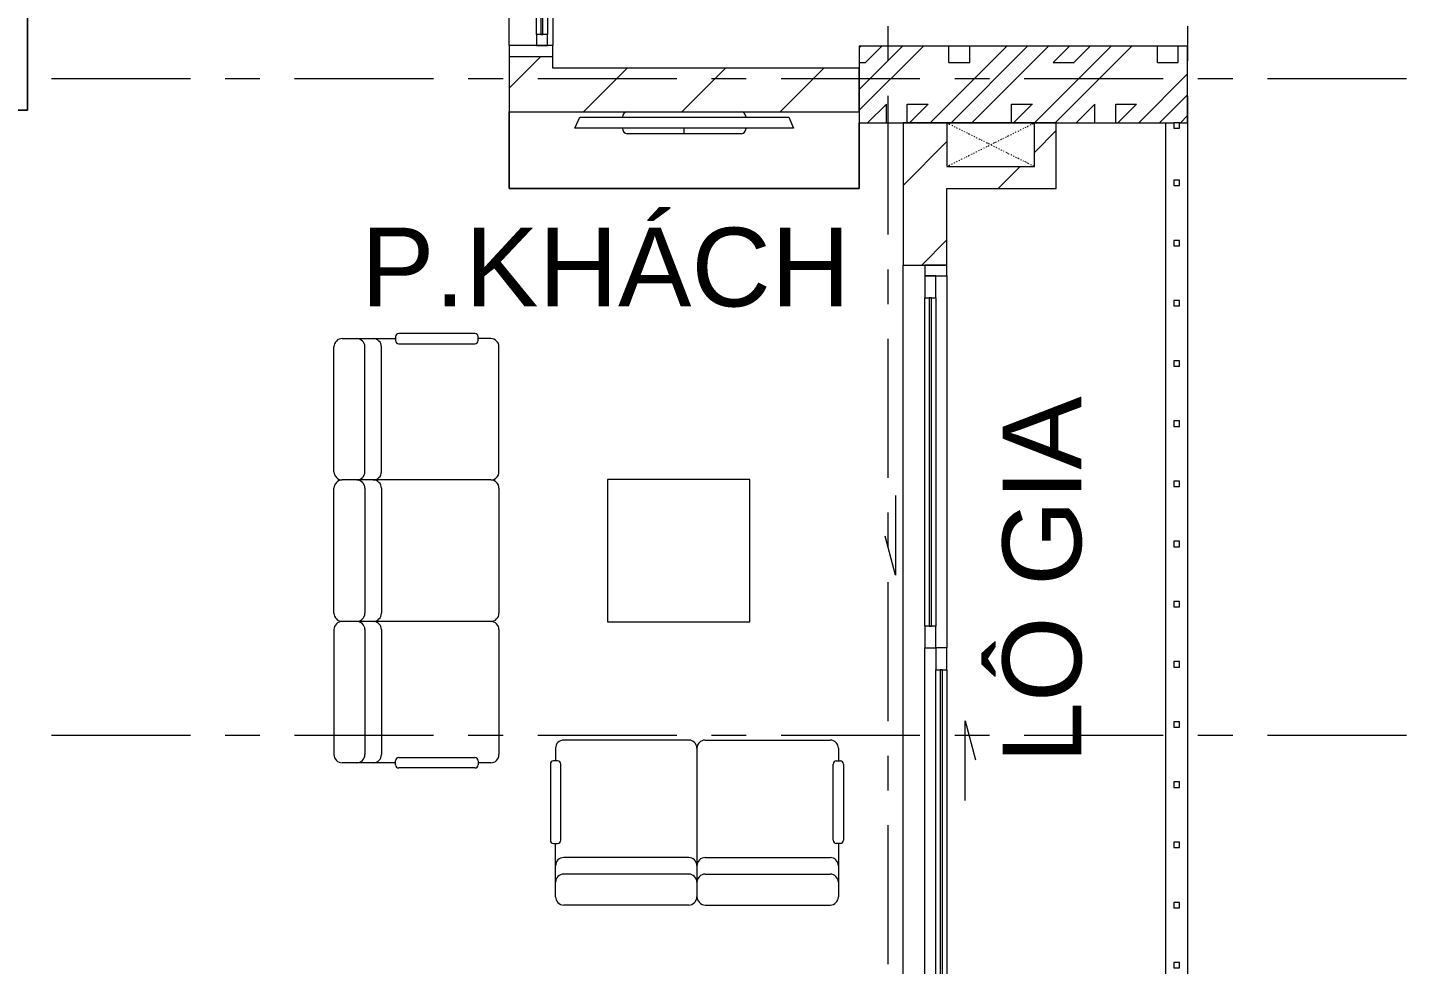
# Model space of a CAD drawing. Header units: millimetres. Extents: x -20144 to 117583, y -11426 to 48263.
# Drawn here: x 35701 to 42001, y 7404 to 11685 of the extents above; entities that cross this region are included whole.
import ezdxf

# ---------------------------------------------------------------- set-up
doc = ezdxf.new("R2010")
doc.units = ezdxf.units.MM
doc.linetypes.add('Dash', pattern=[12.35, 3.175, -3.175, 0, -3, 0, -3])
doc.linetypes.add('Grid Line', pattern=[22.225, 12.7, -3.175, 3.175, -3.175])
for name, color, linetype, lineweight in [('A-DETL-GENF', 31, 'Continuous', 5), ('A-DETL-GENF-HDLN', 161, 'Dash', 5), ('CHU', 181, 'Continuous', 5), ('CUA', 31, 'Continuous', 9), ('HATCH-TUONG', 152, 'Continuous', 9), ('NET CAT', 3, 'Continuous', 5), ('NET THAY 2', 55, 'Continuous', 5), ('NET-CAT', 3, 'Continuous', 9), ('NET-THAY', 2, 'Continuous', 15), ('THIET BI', 44, 'Continuous', 5), ('TRUC', 225, 'Continuous', 5)]:
    doc.layers.add(name, color=color, linetype=linetype, lineweight=lineweight)
doc.styles.add('Arial', font='arial.ttf', dxfattribs={"height": 360})
pattern_1 = [(45, (0, 0), (-224.5064, 224.5064), [])]

# ---------------------------------------------------------------- blocks, each defined once
blk = doc.blocks.new('X-PHONG NGU 5 - X-PHONG NGU 900-417337-MẶT BẰNG TẦNG 24')
at = {"layer": 'CUA'}
for p, q in [((-400, 100), (-450, 100)), ((-450, 100), (-450, -100)), ((-400, -100), (-400, 100)), ((-400, 100), (400, 100)), ((450, 100), (400, 100)), ((400, 100), (400, -100)), ((450, -100), (450, 100)), ((-350, -25), (-400, -25)), ((-400, -25), (-400, -75)), ((-350, -75), (-350, -25)), ((-350, -25), (350, -25)), ((350, -45), (-350, -45)), ((-350, -45), (-350, -55)), ((-350, -55), (350, -55)), ((400, -25), (350, -25)), ((350, -25), (350, -75)), ((350, -55), (350, -45)), ((400, -75), (400, -25)), ((-450, -100), (-400, -100)), ((-400, -75), (-350, -75)), ((400, -100), (-400, -100)), ((350, -75), (-350, -75)), ((350, -75), (400, -75)), ((400, -100), (450, -100))]:
    blk.add_line(p, q, dxfattribs=at)
blk = doc.blocks.new('CUA LO GIA _LUA_ - CUA LO GIA _LUA_ 3500-588156-MẶT BẰNG TẦNG 24')
at = {"layer": 'CUA'}
for p, q in [((332.4, 183.9), (511.1, 231.8)), ((697.4, 183.9), (332.4, 183.9)), ((-1700, 100), (-1750, 100)), ((-1750, 100), (-1750, 0)), ((-1700, 0), (-1700, 100)), ((-1700, 100), (0, 100)), ((100, 100), (0, 100)), ((0, 100), (0, 50)), ((100, 50), (100, 100)), ((100, 100), (1600, 100)), ((1600, 80), (100, 80)), ((100, 80), (100, 70)), ((100, 70), (1600, 70)), ((1700, 100), (1600, 100)), ((1600, 100), (1600, 50)), ((1600, 70), (1600, 80)), ((1700, 50), (1700, 100)), ((1750, 100), (1700, 100)), ((1700, 100), (1700, 0)), ((1750, 0), (1750, 100)), ((-1600, 50), (-1700, 50)), ((-1700, 50), (-1700, 0)), ((-1600, 0), (-1600, 50)), ((-1600, 50), (-100, 50)), ((-100, 30), (-1600, 30)), ((-1600, 30), (-1600, 20)), ((-1600, 20), (-100, 20)), ((0, 50), (-100, 50)), ((-100, 50), (-100, 0)), ((-100, 20), (-100, 30)), ((0, 0), (0, 50)), ((0, 50), (100, 50)), ((1600, 50), (100, 50)), ((1600, 50), (1700, 50)), ((-1750, 0), (-1700, 0)), ((-1700, 0), (-1600, 0)), ((-100, 0), (-1600, 0)), ((-100, 0), (0, 0)), ((1700, 0), (0, 0)), ((1700, 0), (1750, 0)), ((-697.4, -133.9), (-332.4, -133.9)), ((-332.4, -133.9), (-511.1, -181.8))]:
    blk.add_line(p, q, dxfattribs=at)
blk = doc.blocks.new('X-TV - X-TV-442796-MẶT BẰNG TẦNG 24')
at = {"layer": 'THIET BI'}
for p, q in [((1600, 350), (0, 350)), ((0, 350), (0, 50.1)), ((0, 350), (1600, 350)), ((0, 50.1), (0, 350)), ((1600, 0), (1600, 350)), ((1600, 350), (1600, 0)), ((300, 75), (1300, 75)), ((322.5, 25), (300, 75)), ((540, 100), (1060, 100)), ((800, 100), (800, 75)), ((1300, 75), (1277.5, 25)), ((1277.5, 25), (322.5, 25))]:
    blk.add_line(p, q, dxfattribs=at)
for centre, start_param, end_param in [((540, 75), 0, 1.570796), ((1060, 75), 4.712389, 6.283185), ((540, 25), 1.570796, 3.13375), ((1060, 25), 3.149435, 4.712389)]:
    blk.add_ellipse(centre, major_axis=(0, 25), ratio=0.9, start_param=start_param, end_param=end_param, dxfattribs=at)
blk = doc.blocks.new('X-BAR - X-BAR-448121-MẶT BẰNG TẦNG 24')
at = {"layer": 'THIET BI'}
for p, q in [((0, 0), (-600, 0)), ((-600, 0), (-600, -1000.8)), ((-600, -1000.8), (-600, 0)), ((-600, 0), (0, 0)), ((0, -1400.8), (0, -207.7)), ((0, -207.7), (0, -1400.8)), ((-600, -1000.8), (-1551.9, -1000.8)), ((-1551.9, -1000.8), (-1551.9, -1400.8)), ((-1551.9, -1400.8), (-1551.9, -1000.8)), ((-1551.9, -1000.8), (-600, -1000.8)), ((-1551.9, -1400.8), (0, -1400.8)), ((0, -1400.8), (-1551.9, -1400.8))]:
    blk.add_line(p, q, dxfattribs=at)
blk = doc.blocks.new('X-SOFA - X-SOFA-V11-MẶT BẰNG TẦNG 24')
at = {"layer": 'THIET BI'}
for p, q in [((-716.2, 969.2), (-658.4, 969.2)), ((-658.4, 959.8), (-658.4, 978.7)), ((-644.3, 992.8), (-295.7, 992.8)), ((-295.7, 945.7), (-644.3, 945.7)), ((-281.5, 978.7), (-281.5, 959.8)), ((-281.5, 969.2), (-103.7, 969.2)), ((-103.7, 969.2), (-37.7, 969.2)), ((-753.8, 360.8), (-753.8, 931.5)), ((-216.7, 360.8), (-216.7, 931.5)), ((-141.3, 360.8), (-141.3, 931.5)), ((0, 360.8), (0, 931.5)), ((-1250, 325), (-1900, 325)), ((-1900, 325), (-1900, -325)), ((-1900, 325), (-1900, -325)), ((-1250, 325), (-1900, 325)), ((-1250, -325), (-1250, 325)), ((-1250, -325), (-1250, 325)), ((-716.2, 323.1), (-103.7, 323.1)), ((-103.7, 323.1), (-37.7, 323.1)), ((-753.8, -285.4), (-753.8, 285.4)), ((-216.7, -285.4), (-216.7, 285.4)), ((-141.3, -285.4), (-141.3, 285.4)), ((0, 285.4), (0, -285.4)), ((-1900, -325), (-1250, -325)), ((-1900, -325), (-1250, -325)), ((-753.8, -360.8), (-753.8, -931.5)), ((-716.2, -323.1), (-37.7, -323.1)), ((-216.7, -360.8), (-216.7, -931.5)), ((-141.3, -360.8), (-141.3, -931.5)), ((0, -360.8), (0, -931.5)), ((-716.2, -969.2), (-658.4, -969.2)), ((-658.4, -959.8), (-658.4, -978.7)), ((-295.7, -945.7), (-644.3, -945.7)), ((-644.3, -992.8), (-295.7, -992.8)), ((-281.5, -978.7), (-281.5, -959.8)), ((-103.7, -969.2), (-281.5, -969.2)), ((-37.7, -969.2), (-103.7, -969.2))]:
    blk.add_line(p, q, dxfattribs=at)
for centre, radius, start, end in [((-716.2, 931.5), 37.7, 90, 180), ((-644.3, 978.7), 14.1, 90, 180), ((-644.3, 959.8), 14.1, 180, 270), ((-295.7, 978.7), 14.1, 360, 90), ((-295.7, 959.8), 14.1, 270, 0), ((-179, 931.5), 37.7, 90, 180), ((-103.7, 931.5), 37.7, 90, 180), ((-37.7, 931.5), 37.7, 360, 90), ((-716.2, 360.8), 37.7, 180, 270), ((-716.2, 285.4), 37.7, 90, 180), ((-179, 360.8), 37.7, 180, 270), ((-179, 285.4), 37.7, 90, 180), ((-103.7, 360.8), 37.7, 180, 270), ((-103.7, 285.4), 37.7, 90, 180), ((-37.7, 360.8), 37.7, 270, 0), ((-37.7, 285.4), 37.7, 360, 90), ((-716.2, -285.4), 37.7, 180, 270), ((-179, -285.4), 37.7, 180, 270), ((-103.7, -285.4), 37.7, 180, 270), ((-37.7, -285.4), 37.7, 270, 0), ((-716.2, -360.8), 37.7, 90, 180), ((-179, -360.8), 37.7, 90, 180), ((-103.7, -360.8), 37.7, 90, 180), ((-37.7, -360.8), 37.7, 360, 90), ((-716.2, -931.5), 37.7, 180, 270), ((-179, -931.5), 37.7, 180, 270), ((-103.7, -931.5), 37.7, 180, 270), ((-37.7, -931.5), 37.7, 270, 0), ((-644.3, -959.8), 14.1, 90, 180), ((-644.3, -978.7), 14.1, 180, 270), ((-295.7, -959.8), 14.1, 360, 90), ((-295.7, -978.7), 14.1, 270, 0)]:
    blk.add_arc(centre, radius, start, end, dxfattribs=at)
blk = doc.blocks.new('X-SOFA - X-SOFA-383854-MẶT BẰNG TẦNG 24')
at = {"layer": 'THIET BI'}
for p, q in [((-716.2, 646.2), (-658.4, 646.2)), ((-658.4, 636.7), (-658.4, 655.6)), ((-644.3, 669.7), (-295.7, 669.7)), ((-281.5, 655.6), (-281.5, 636.7)), ((-281.5, 646.2), (-103.7, 646.2)), ((-103.7, 646.2), (-37.7, 646.2)), ((-753.8, 37.7), (-753.8, 608.5)), ((-295.7, 622.6), (-644.3, 622.6)), ((-216.7, 37.7), (-216.7, 608.5)), ((-141.3, 37.7), (-141.3, 608.5)), ((0, 37.7), (0, 608.5)), ((-716.2, 0), (-103.7, 0)), ((-103.7, 0), (-37.7, 0)), ((-753.8, -37.7), (-753.8, -608.5)), ((-216.7, -37.7), (-216.7, -608.5)), ((-141.3, -37.7), (-141.3, -608.5)), ((0, -37.7), (0, -608.5)), ((-295.7, -622.6), (-644.3, -622.6)), ((-716.2, -646.2), (-658.4, -646.2)), ((-658.4, -636.7), (-658.4, -655.6)), ((-644.3, -669.7), (-295.7, -669.7)), ((-281.5, -655.6), (-281.5, -636.7)), ((-103.7, -646.2), (-281.5, -646.2)), ((-37.7, -646.2), (-103.7, -646.2))]:
    blk.add_line(p, q, dxfattribs=at)
for centre, radius, start, end in [((-716.2, 608.5), 37.7, 90, 180), ((-644.3, 655.6), 14.1, 90, 180), ((-644.3, 636.7), 14.1, 180, 270), ((-295.7, 655.6), 14.1, 0, 90), ((-295.7, 636.7), 14.1, 270, 0), ((-179, 608.5), 37.7, 90, 180), ((-103.7, 608.5), 37.7, 90, 180), ((-37.7, 608.5), 37.7, 360, 90), ((-716.2, 37.7), 37.7, 180, 270), ((-179, 37.7), 37.7, 180, 270), ((-103.7, 37.7), 37.7, 180, 270), ((-37.7, 37.7), 37.7, 270, 0), ((-716.2, -37.7), 37.7, 90, 180), ((-179, -37.7), 37.7, 90, 180), ((-103.7, -37.7), 37.7, 90, 180), ((-37.7, -37.7), 37.7, 360, 90), ((-716.2, -608.5), 37.7, 180, 270), ((-644.3, -636.7), 14.1, 90, 180), ((-295.7, -636.7), 14.1, 360, 90), ((-179, -608.5), 37.7, 180, 270), ((-103.7, -608.5), 37.7, 180, 270), ((-37.7, -608.5), 37.7, 270, 0), ((-644.3, -655.6), 14.1, 180, 270), ((-295.7, -655.6), 14.1, 270, 0)]:
    blk.add_arc(centre, radius, start, end, dxfattribs=at)
blk = doc.blocks.new('Railing - 25mm-666288-MẶT BẰNG TẦNG 24')
at = {"layer": 'NET THAY 2'}
for p, q in [((12.5, 12.5), (-12.5, 12.5)), ((-12.5, 12.5), (-12.5, -12.5)), ((12.5, -12.5), (12.5, 12.5)), ((-12.5, -12.5), (12.5, -12.5))]:
    blk.add_line(p, q, dxfattribs=at)
blk = doc.blocks.new('Railing - Railing-631997-MẶT BẰNG TẦNG 24')
for p in [(40950.5, 11237.6), (40950.5, 10975.1), (40950.5, 10700.1), (40950.5, 10425.1), (40950.5, 10150.1), (40950.5, 9875.1), (40950.5, 9600.1), (40950.5, 9325.1), (40950.5, 9050.1), (40950.5, 8775.1), (40950.5, 8500.1), (40950.5, 8225.1), (40950.5, 7950.1), (40950.5, 7675.1), (40950.5, 7400.1), (40950.5, 7125.1), (40950.5, 6850.1), (40950.5, 6575.1), (40950.5, 6487.4)]:
    blk.add_blockref('Railing - 25mm-666288-MẶT BẰNG TẦNG 24', p)
blk = doc.blocks.new('Family2 - Family1 2-690891-MẶT BẰNG TẦNG 24')
at = {"layer": 'A-DETL-GENF'}
for p, q in [((400, 200), (0, 200)), ((0, 200), (0, 0)), ((400, 0), (400, 200)), ((0, 0), (400, 0))]:
    blk.add_line(p, q, dxfattribs=at)
at = {"layer": 'A-DETL-GENF-HDLN'}
for p, q in [((0, 200), (400, 0.8)), ((0, 0), (400, 199.2))]:
    blk.add_line(p, q, dxfattribs=at)

msp = doc.modelspace()

# ---------------------------------------------------------------- hatches: boundary and pattern name
at = {"layer": 'HATCH-TUONG', "lineweight": 5}
h = msp.add_hatch(dxfattribs=at)
h.set_pattern_fill('FP_2', color=256, style=0, pattern_type=2)
h.set_pattern_definition(pattern_1)
h.paths.add_polyline_path([(37900.5, 11499.9), (38100.5, 11499.9), (38100.5, 11553.4), (37900.5, 11553.4)], flags=0)
h.paths.add_polyline_path([(38100.5, 12453.4), (38100.5, 12699.9), (37900.5, 12699.9), (37900.5, 12453.4)], flags=0)
h = msp.add_hatch(dxfattribs=at)
h.set_pattern_fill('FP_2', color=256, style=0, pattern_type=2)
h.set_pattern_definition(pattern_1)
h.paths.add_polyline_path([(39500.5, 11299.9), (39500.5, 11499.9), (37900.5, 11499.9), (37900.5, 11299.9), (38365.9, 11299.9)], flags=0)
h = msp.add_hatch(dxfattribs=at)
h.set_pattern_fill('FP_2', color=256, style=0, pattern_type=2)
h.set_pattern_definition(pattern_1)
h.paths.add_polyline_path([(39900.5, 6499.9), (39900.5, 7099.9), (39700.5, 7099.9), (39700.5, 6499.9)], flags=0)
h.paths.add_polyline_path([(39700.5, 10599.9), (39900.5, 10599.9), (39900.5, 11249.8), (39700.5, 11249.8), (39700.5, 10784.6)], flags=0)
h = msp.add_hatch(dxfattribs=at)
h.set_pattern_fill('FP_2', color=256, style=0, pattern_type=2)
h.set_pattern_definition(pattern_1)
h.paths.add_polyline_path([(40400.5, 11049.9), (40400.5, 11249.9), (40300.5, 11249.8), (40300.5, 11049.9)], flags=0)
h = msp.add_hatch(dxfattribs=at)
h.set_pattern_fill('FP_2', color=256, style=0, pattern_type=2)
h.set_pattern_definition(pattern_1)
h.paths.add_polyline_path([(39900.5, 10949.9), (40400.5, 10949.9), (40400.5, 11049.9), (39900.5, 11049.8)], flags=0)
at = {"layer": 'NET CAT'}
h = msp.add_hatch(dxfattribs=at)
h.set_pattern_fill('FP_1', color=256, style=0, pattern_type=2)
h.set_pattern_definition([(45, (95.25, 0), (-476.246, 476.246), []), (45, (190.5, 0), (-476.246, 476.246), []), (45, (0, 0), (-476.246, 476.246), []), (45, (476.25, 0), (-476.246, 476.246), []), (45, (571.5, 0), (-476.246, 476.246), []), (0, (381, 95.25), (0, 952.5), [95.25, -857.25]), (0, (476.25, 190.5), (0, 952.5), [95.25, -857.25]), (45, (381, 95.25), (0, 952.491), [134.684, -1212.342]), (45, (476.25, 95.25), (0, 952.491), [134.684, -1212.342]), (0, (381, 95.25), (0, 952.5), [95.25, -857.25]), (90, (-95.25, 95.25), (-952.5, 6e-14), [95.25, -857.25]), (90, (0, 95.25), (-952.5, 6e-14), [190.5, -762]), (45, (-95.25, 190.5), (0, 952.491), [134.684, -1212.342]), (90, (762, 381), (-952.5, 6e-14), [95.25, -857.25]), (0, (666.75, 381), (0, 952.5), [95.25, -857.25]), (45, (666.75, 381), (0, 952.491), [134.683, -1212.342]), (0, (857.25, 95.25), (0, 952.5), [95.25, -857.25]), (0, (857.25, 571.5), (0, 952.5), [95.25, -857.25]), (90, (1047.75, 666.75), (-952.5, 6e-14), [95.25, -857.25]), (45, (857.25, 571.5), (0, 952.491), [269.367, -1077.66]), (45, (952.5, 571.5), (0, 952.491), [134.683, -1212.342]), (45, (1143, 762), (0, 952.491), [134.684, -1212.342]), (0, (1143, 857.25), (0, 952.5), [95.25, -857.25]), (90, (1143, 762), (-952.5, 6e-14), [95.25, -857.25]), (0, (476.25, 762), (0, 952.5), [95.25, -857.25]), (0, (666.75, 857.25), (0, 952.5), [95.25, -857.25]), (90, (571.5, 762), (-952.5, 6e-14), [95.25, -857.25]), (90, (666.75, 762), (-952.5, 6e-14), [95.25, -857.25]), (45, (476.25, 762), (0, 952.491), [134.684, -1212.342]), (45, (666.75, 762), (0, 952.491), [134.683, -1212.342]), (135, (119, 214.8), (-952.491, 6e-14), [134.684, -1212.342]), (135, (238.1, 333.4), (-952.491, 6e-14), [134.684, -1212.342]), (135, (309.56, 404.8), (-952.491, 6e-14), [134.684, -1212.342]), (135, (333.4, 428.6), (-952.491, 6e-14), [134.683, -1212.342]), (135, (381, 476.25), (-952.491, 6e-14), [134.683, -1212.342]), (135, (404.8, 500.06), (-952.491, 6e-14), [134.684, -1212.342]), (135, (476.25, 571.5), (-952.491, 6e-14), [134.683, -1212.342]), (135, (523.9, 619.1), (-952.491, 6e-14), [134.684, -1212.342]), (45, (119, 214.8), (0, 952.491), [95.25, -1251.776]), (45, (238.1, 333.4), (0, 952.491), [67.36, -1279.665]), (45, (404.8, 500.06), (0, 952.491), [67.36, -1279.665]), (45, (309.56, 595.3), (0, 952.491), [67.36, -1279.665]), (45, (476.25, 571.5), (0, 952.491), [67.36, -1279.665]), (45, (381, 666.75), (0, 952.491), [67.36, -1279.665]), (0, (24.2, 309.5), (0, 952.5), [190.043, -762.457]), (0, (238.1, 523.9), (0, 952.5), [95.25, -857.25])])
h.paths.add_polyline_path([(40938, 11249.9), (40938, 11250.1), (41000.5, 11249.9), (41000.5, 11599.9), (39500.5, 11599.9), (39500.5, 11249.9)], flags=0)

# ---------------------------------------------------------------- linework, layer by layer
at = {"layer": 'NET CAT', "lineweight": 13}
for p, q in [((41000.5, 11599.9), (39500.5, 11599.9)), ((39500.5, 11599.9), (39500.5, 11249.9)), ((41000.5, 11249.9), (41000.5, 11599.9)), ((39500.5, 11249.9), (40938, 11249.9)), ((40963, 11249.9), (41000.5, 11249.9))]:
    msp.add_line(p, q, dxfattribs=at)
at = {"layer": 'NET-CAT', "lineweight": 15}
for p, q in [((37900.5, 11553.4), (37900.5, 11499.9)), ((38100.5, 11499.9), (38100.5, 11553.4)), ((37900.5, 11499.9), (37900.5, 11299.9)), ((39500.5, 11499.9), (38100.5, 11499.9)), ((39500.5, 11299.9), (39500.5, 11499.9)), ((37900.5, 11299.9), (39500.5, 11299.9)), ((39900.5, 11249.8), (39700.5, 11249.8)), ((39700.5, 11249.8), (39700.5, 10599.9)), ((40400.5, 11249.9), (40300.5, 11249.9)), ((40400.5, 11049.9), (40400.5, 11249.9)), ((40400.5, 10949.9), (40400.5, 11049.9)), ((39900.5, 10599.9), (39900.5, 10949.9)), ((39900.5, 10949.9), (40400.5, 10949.9)), ((39700.5, 10599.9), (39900.5, 10599.9))]:
    msp.add_line(p, q, dxfattribs=at)
at = {"layer": 'NET-THAY', "lineweight": 9}
for p, q in [((40900.5, 6499.9), (40900.5, 11249.9)), ((41000.5, 11249.9), (41000.5, 6499.9)), ((39700.5, 7099.9), (39700.5, 10599.9))]:
    msp.add_line(p, q, dxfattribs=at)
at = {"layer": 'TRUC', "linetype": 'Grid Line', "ltscale": 50}
for p, q in [((39630.5, 43599.9), (39630.5, -7167.6)), ((41000.5, 43599.9), (41000.5, -4500.1)), ((42000.5, 11449.9), (-12092.4, 11449.9)), ((42000.5, 8449.9), (-14407, 8449.9))]:
    msp.add_line(p, q, dxfattribs=at)

# ---------------------------------------------------------------- block references
at = {"lineweight": 9}
for name, p in [('X-BAR - X-BAR-448121-MẶT BẰNG TẦNG 24', (35700.5, 12707.6)), ('Railing - Railing-631997-MẶT BẰNG TẦNG 24', (0, 0))]:
    msp.add_blockref(name, p, dxfattribs=at)
for name, p, rotation in [('X-PHONG NGU 5 - X-PHONG NGU 900-417337-MẶT BẰNG TẦNG 24', (38000.5, 12003.4), 90), ('X-TV - X-TV-442796-MẶT BẰNG TẦNG 24', (39500.6, 11300), 180), ('CUA LO GIA _LUA_ - CUA LO GIA _LUA_ 3500-588156-MẶT BẰNG TẦNG 24', (39800.5, 8849.9), 270), ('X-SOFA - X-SOFA-V11-MẶT BẰNG TẦNG 24', (37100.5, 9294.4), 180), ('X-SOFA - X-SOFA-383854-MẶT BẰNG TẦNG 24', (38759, 7675.4), 270)]:
    msp.add_blockref(name, p, dxfattribs=dict(at, rotation=rotation))
at = {"lineweight": 5}
msp.add_blockref('Family2 - Family1 2-690891-MẶT BẰNG TẦNG 24', (39900.5, 11049.8), dxfattribs=at)

# ---------------------------------------------------------------- texts
at = {"layer": 'CHU', "color": 7, "insert": (39459.9, 10770.6), "char_height": 360, "width": 2217.96, "attachment_point": 3, "line_spacing_factor": 0.936439, "style": 'Arial'}
msp.add_mtext('\\pt2540.0016,5079.9996,7620.0012,10159.9992,12700.0008,15239.9988,17780.0004,20319.9984,22860,25400.0016,27939.9996,30480.0012,33019.9992,35560.0008,38099.9988,40640.0004,43179.9984,45720,48260.0016,50799.9996,53340.0012,55879.9992,58420.0008,60959.9988,63500.0004,66039.9984,68580,71120.0016,73659.9996,76200.0012,78739.9992,81280.0008;P.KHÁCH', dxfattribs=at)
at = {"layer": 'CHU', "color": 7, "insert": (40155, 10000.1), "char_height": 360, "width": 1644.28, "attachment_point": 3, "rotation": 90, "line_spacing_factor": 0.936439, "style": 'Arial'}
msp.add_mtext('\\pt2540.0016,5079.9996,7620.0012,10159.9992,12700.0008,15239.9988,17780.0004,20319.9984,22860,25400.0016,27939.9996,30480.0012,33019.9992,35560.0008,38099.9988,40640.0004,43179.9984,45720,48260.0016,50799.9996,53340.0012,55879.9992,58420.0008,60959.9988,63500.0004,66039.9984,68580,71120.0016,73659.9996,76200.0012,78739.9992,81280.0008;LÔ GIA', dxfattribs=at)

doc.saveas('drawing.dxf')
